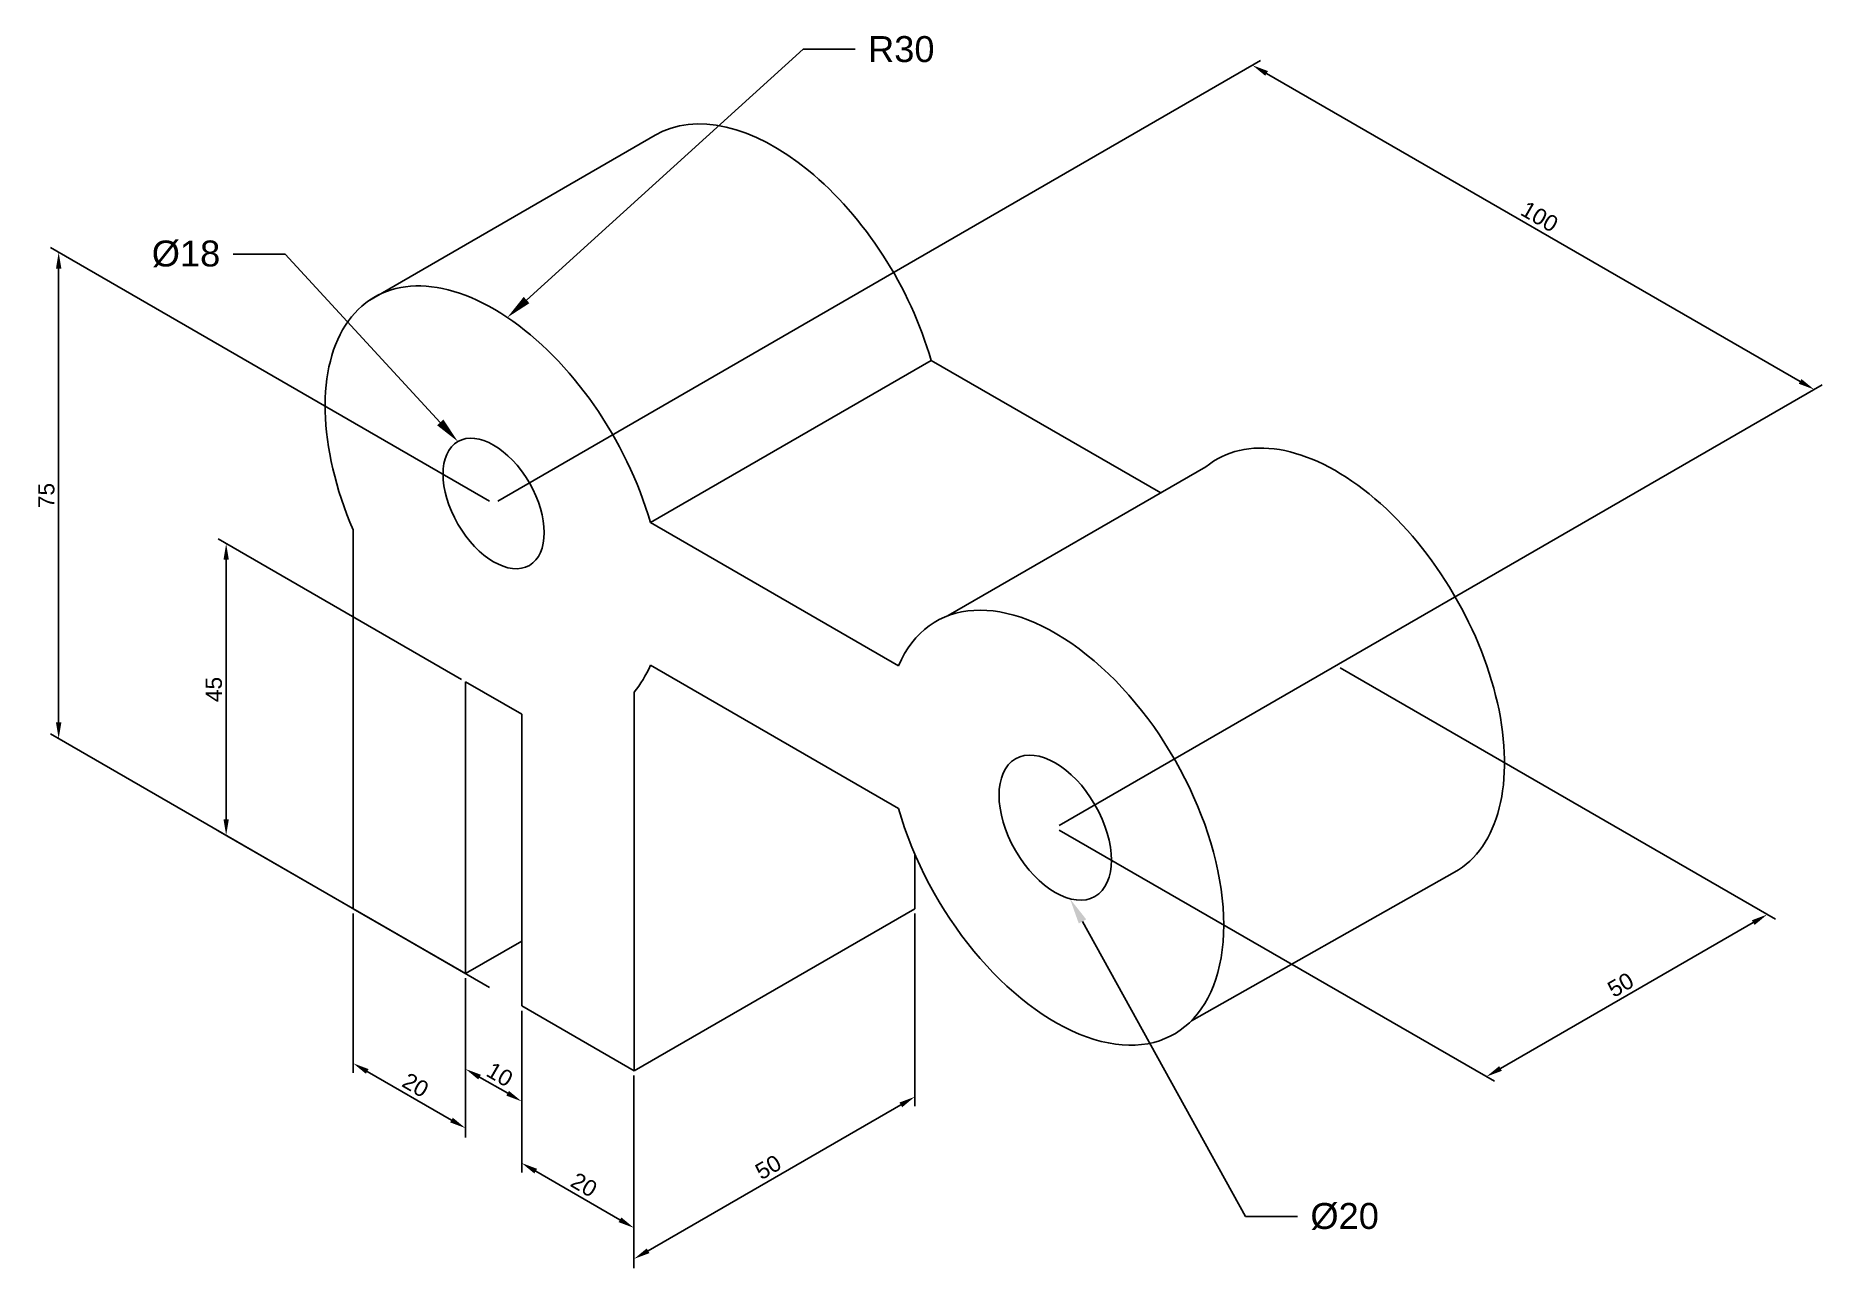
# Model space of a CAD drawing. Header units: millimetres. Extents: x 1554 to 1829, y 609 to 799.
import ezdxf
from ezdxf import colors
from ezdxf.entities.mleader import LeaderData, LeaderLine
from ezdxf.math import Vec2, Vec3

# ---------------------------------------------------------------- set-up
doc = ezdxf.new("R2010")
doc.units = ezdxf.units.MM
doc.styles.get("Standard").update_dxf_attribs({"font": 'arial.ttf'})
doc.dimstyles.new('ISO-25', dxfattribs={"dimtxt": 2.5, "dimasz": 2.5, "dimexe": 1.25, "dimexo": 0.625, "dimtad": 1, "dimtxsty": 'Standard', "dimcen": 2.5, "dimadec": 0, "dimazin": 0, "dimtfac": 1, "dimtmove": 0, "dimatfit": 3, "dimfxl": 1, "dimarcsym": 0})

# ---------------------------------------------------------------- blocks, each defined once
blk = doc.blocks.new('*D11')
at = {"color": 0, "lineweight": -2, "transparency": 16777216}
for p, q in [((1602.66, 663.99), (1602.66, 639.42)), ((1619.98, 653.99), (1619.98, 629.42)), ((1604.83, 639.62), (1617.82, 632.12))]:
    blk.add_line(p, q, dxfattribs=at)
at = {"color": 0, "transparency": 16777216}
for points in [[(1605.03, 639.98), (1604.62, 639.26), (1602.66, 640.87)], [(1618.02, 632.48), (1617.61, 631.76), (1619.98, 630.87)]]:
    blk.add_solid(points, dxfattribs=at)
at = {"layer": 'Defpoints', "color": 0, "transparency": 16777216}
for p in [(1602.66, 664.71), (1619.98, 654.71), (1619.98, 630.87)]:
    blk.add_point(p, dxfattribs=at)
at = {"color": 0, "transparency": 16777216, "insert": (1612.27, 637.51), "char_height": 2.5, "attachment_point": 5, "rotation": 330}
blk.add_mtext('20', dxfattribs=at)
blk = doc.blocks.new('*D12')
at = {"color": 0, "lineweight": -2, "transparency": 16777216}
for p, q in [((1628.64, 648.99), (1628.64, 624.04)), ((1645.96, 638.99), (1645.96, 614.04)), ((1630.81, 624.24), (1643.8, 616.74))]:
    blk.add_line(p, q, dxfattribs=at)
at = {"color": 0, "transparency": 16777216}
for points in [[(1631.01, 624.6), (1630.6, 623.88), (1628.64, 625.49)], [(1644.01, 617.1), (1643.59, 616.38), (1645.96, 615.49)]]:
    blk.add_solid(points, dxfattribs=at)
at = {"layer": 'Defpoints', "color": 0, "transparency": 16777216}
for p in [(1628.64, 649.71), (1645.96, 639.71), (1645.96, 615.49)]:
    blk.add_point(p, dxfattribs=at)
at = {"color": 0, "transparency": 16777216, "insert": (1638.25, 622.13), "char_height": 2.5, "attachment_point": 5, "rotation": 330}
blk.add_mtext('20', dxfattribs=at)
blk = doc.blocks.new('*D10')
at = {"color": 0, "lineweight": -2, "transparency": 16777216}
for p, q in [((1619.98, 653.99), (1619.98, 638.55)), ((1628.64, 648.99), (1628.64, 633.55)), ((1626.48, 636.25), (1622.15, 638.75))]:
    blk.add_line(p, q, dxfattribs=at)
at = {"color": 0, "transparency": 16777216}
for points in [[(1622.35, 639.11), (1621.94, 638.39), (1619.98, 640)], [(1626.68, 636.61), (1626.27, 635.89), (1628.64, 635)]]:
    blk.add_solid(points, dxfattribs=at)
at = {"layer": 'Defpoints', "color": 0, "transparency": 16777216}
for p in [(1619.98, 654.71), (1628.64, 649.71), (1619.98, 640)]:
    blk.add_point(p, dxfattribs=at)
at = {"color": 0, "transparency": 16777216, "insert": (1625.26, 639.14), "char_height": 2.5, "attachment_point": 5, "rotation": 330}
blk.add_mtext('10', dxfattribs=at)
blk = doc.blocks.new('*D13')
at = {"color": 0, "lineweight": -2, "transparency": 16777216}
for p, q in [((1689.26, 663.99), (1689.26, 634.26)), ((1645.96, 638.99), (1645.96, 609.26)), ((1648.13, 611.96), (1687.1, 634.46))]:
    blk.add_line(p, q, dxfattribs=at)
at = {"color": 0, "transparency": 16777216}
for points in [[(1686.89, 634.82), (1687.31, 634.1), (1689.26, 635.71)], [(1647.92, 612.32), (1648.34, 611.6), (1645.96, 610.71)]]:
    blk.add_solid(points, dxfattribs=at)
at = {"layer": 'Defpoints', "color": 0, "transparency": 16777216}
for p in [(1689.26, 664.71), (1645.96, 639.71), (1689.26, 635.71)]:
    blk.add_point(p, dxfattribs=at)
at = {"color": 0, "transparency": 16777216, "insert": (1666.66, 624.85), "char_height": 2.5, "attachment_point": 5, "rotation": 30}
blk.add_mtext('50', dxfattribs=at)
blk = doc.blocks.new('*D14')
at = {"color": 0, "lineweight": -2, "transparency": 16777216}
for p, q in [((1619.36, 700.07), (1581.82, 721.74)), ((1583.07, 718.52), (1583.07, 678.52)), ((1619.36, 655.07), (1581.82, 676.74))]:
    blk.add_line(p, q, dxfattribs=at)
at = {"color": 0, "transparency": 16777216}
for points in [[(1582.66, 718.52), (1583.49, 718.52), (1583.07, 721.02)], [(1582.66, 678.52), (1583.49, 678.52), (1583.07, 676.02)]]:
    blk.add_solid(points, dxfattribs=at)
at = {"layer": 'Defpoints', "color": 0, "transparency": 16777216}
for p in [(1619.98, 699.71), (1583.07, 676.02), (1619.98, 654.71)]:
    blk.add_point(p, dxfattribs=at)
at = {"color": 0, "transparency": 16777216, "insert": (1581.18, 698.52), "char_height": 2.5, "attachment_point": 5, "rotation": 90}
blk.add_mtext('45', dxfattribs=at)
blk = doc.blocks.new('*D15')
at = {"color": 0, "lineweight": -2, "transparency": 16777216}
for p, q in [((1623.69, 727.57), (1555.99, 766.66)), ((1557.24, 763.43), (1557.24, 693.43)), ((1623.69, 652.57), (1555.99, 691.66))]:
    blk.add_line(p, q, dxfattribs=at)
at = {"color": 0, "transparency": 16777216}
for points in [[(1556.83, 763.43), (1557.66, 763.43), (1557.24, 765.93)], [(1556.83, 693.43), (1557.66, 693.43), (1557.24, 690.93)]]:
    blk.add_solid(points, dxfattribs=at)
at = {"layer": 'Defpoints', "color": 0, "transparency": 16777216}
for p in [(1624.31, 727.21), (1557.24, 690.93), (1624.31, 652.21)]:
    blk.add_point(p, dxfattribs=at)
at = {"color": 0, "transparency": 16777216, "insert": (1555.35, 728.43), "char_height": 2.5, "attachment_point": 5, "rotation": 90}
blk.add_mtext('75', dxfattribs=at)
blk = doc.blocks.new('*D16')
at = {"color": 0, "lineweight": -2, "transparency": 16777216}
for p, q in [((1624.94, 727.57), (1742.59, 795.5)), ((1743.51, 793.53), (1825.78, 746.03)), ((1711.54, 677.57), (1829.2, 745.5))]:
    blk.add_line(p, q, dxfattribs=at)
at = {"color": 0, "transparency": 16777216}
for points in [[(1743.72, 793.89), (1743.3, 793.17), (1741.34, 794.78)], [(1825.99, 746.39), (1825.57, 745.67), (1827.95, 744.78)]]:
    blk.add_solid(points, dxfattribs=at)
at = {"layer": 'Defpoints', "color": 0, "transparency": 16777216}
for p in [(1827.95, 744.78), (1624.31, 727.21), (1710.91, 677.21)]:
    blk.add_point(p, dxfattribs=at)
at = {"color": 0, "transparency": 16777216, "insert": (1785.6, 771.43), "char_height": 2.5, "attachment_point": 5, "rotation": 330}
blk.add_mtext('100', dxfattribs=at)
blk = doc.blocks.new('*D17')
at = {"color": 0, "lineweight": -2, "transparency": 16777216}
for p, q in [((1754.84, 701.85), (1821.96, 663.1)), ((1711.54, 676.85), (1778.66, 638.1)), ((1779.58, 640.07), (1818.55, 662.57))]:
    blk.add_line(p, q, dxfattribs=at)
at = {"color": 0, "transparency": 16777216}
for points in [[(1818.34, 662.93), (1818.76, 662.21), (1820.71, 663.82)], [(1779.37, 640.43), (1779.79, 639.71), (1777.41, 638.82)]]:
    blk.add_solid(points, dxfattribs=at)
at = {"layer": 'Defpoints', "color": 0, "transparency": 16777216}
for p in [(1754.22, 702.21), (1710.91, 677.21), (1820.71, 663.82)]:
    blk.add_point(p, dxfattribs=at)
at = {"color": 0, "transparency": 16777216, "insert": (1798.11, 652.97), "char_height": 2.5, "attachment_point": 5, "rotation": 30}
blk.add_mtext('50', dxfattribs=at)

msp = doc.modelspace()

# ---------------------------------------------------------------- linework, layer by layer
for p, q in [((1604.86, 758.33), (1649.227, 784.024)), ((1648.483, 724.257), (1691.784, 749.257)), ((1727.176, 728.823), (1691.784, 749.257)), ((1694.432, 709.918), (1734.132, 732.839)), ((1602.661, 723.129), (1602.661, 664.712)), ((1648.483, 724.257), (1686.743, 702.167)), ((1686.743, 680.167), (1648.483, 702.257)), ((1619.981, 654.712), (1619.981, 699.712)), ((1619.981, 699.712), (1628.641, 694.712)), ((1645.962, 639.712), (1645.962, 698.129)), ((1628.641, 694.712), (1628.641, 649.712)), ((1689.263, 664.712), (1689.263, 673.129)), ((1731.916, 647.427), (1772.485, 670.334)), ((1602.661, 664.712), (1619.981, 654.712)), ((1645.962, 639.712), (1689.263, 664.712)), ((1619.981, 654.712), (1628.641, 659.712)), ((1628.641, 649.712), (1645.962, 639.712))]:
    msp.add_line(p, q)
for centre, start_param, end_param in [((1667.613, 752.212), 1.1608218, 3.1423542), ((1624.311, 727.212), 7.4440071, 10.7958617), ((1754.215, 702.212), 6.2776622, 9.522954), ((1710.914, 677.212), 4.3024144, 9.8347525), ((1624.311, 727.212), 6.4828979, 6.6931599)]:
    msp.add_ellipse(centre, major_axis=(18.371, -31.82), ratio=0.5773503, start_param=start_param, end_param=end_param)
for centre, major_axis in [((1624.311, 727.212), (5.511, -9.546)), ((1710.914, 677.212), (6.124, -10.607))]:
    msp.add_ellipse(centre, major_axis=major_axis, ratio=0.5773503)

# ---------------------------------------------------------------- dimensions: what is measured, and where the dimension line sits
for p1, p2, distance, picture, middle in [((1624.311, 727.212), (1710.914, 677.212), 117.032, '*D16', (1785.596, 771.428)), ((1710.914, 677.212), (1754.215, 702.212), -66.499, '*D17', (1798.112, 652.966)), ((1602.661, 664.712), (1619.981, 654.712), -20.65, '*D11', (1612.272, 637.514)), ((1645.962, 639.712), (1689.263, 664.712), -25.118, '*D13', (1666.662, 624.855)), ((1628.641, 649.712), (1619.981, 654.712), 12.743, '*D10', (1625.262, 639.144)), ((1628.641, 649.712), (1645.962, 639.712), -20.98, '*D12', (1638.252, 622.133))]:
    dim = msp.add_aligned_dim(p1=p1, p2=p2, distance=distance, dimstyle='ISO-25')
    dim.commit()
    dim.dimension.update_dxf_attribs({"geometry": picture, "text_midpoint": middle})
for base, p1, p2, picture, middle in [((1557.242, 690.934), (1624.311, 727.212), (1624.311, 652.212), '*D15', (1555.346, 728.434)), ((1583.072, 676.021), (1619.981, 699.712), (1619.981, 654.712), '*D14', (1581.176, 698.521))]:
    dim = msp.add_linear_dim(base=base, p1=p1, p2=p2, angle=90, dimstyle='ISO-25')
    dim.commit()
    dim.dimension.update_dxf_attribs({"geometry": picture, "text_midpoint": middle})

# ---------------------------------------------------------------- leaders
ml = msp.add_multileader_mtext('Standard')
ml.set_content('R30', color=256)
ml.set_leader_properties()
ml.build(insert=Vec2(0, 0))
ctx = ml.context
ctx.base_point, ctx.plane_origin = Vec3(1680.055, 797.243), Vec3(1626.43, 755.889)
notes = []
notes.append((ctx, [(0, (1, 1, 0), (1672.055, 797.243), (1, 0), 8, [(0, [(1626.43, 755.889)], 0, [])])]))
ctx.mtext.insert, ctx.mtext.flow_direction = Vec3(1682.055, 799.279), 5
ml = msp.add_multileader_mtext('Standard')
ml.set_content('Ø18', color=256)
ml.set_leader_properties()
ml.build(insert=Vec2(0, 0))
ctx = ml.context
ctx.base_point, ctx.plane_origin = Vec3(1570.072, 765.676), Vec3(1618.8, 736.758)
ctx.text_align_type = 2
notes.append((ctx, [(0, (1, 1, 0), (1592.162, 765.676), (-1, 0), 8, [(0, [(1618.8, 736.758)], 0, [])])]))
ctx.mtext.insert, ctx.mtext.alignment, ctx.mtext.flow_direction = Vec3(1582.162, 767.756), 3, 5
ml = msp.add_multileader_mtext('Standard')
ml.set_content('Ø20', color=256)
ml.set_leader_properties()
ml.build(insert=Vec2(0, 0))
ctx = ml.context
ctx.base_point, ctx.plane_origin = Vec3(1748.267, 617.247), Vec3(1713.187, 666.25)
notes.append((ctx, [(0, (1, 1, 0), (1740.267, 617.247), (1, 0), 8, [(0, [(1713.187, 666.25)], 0, [])])]))
ctx.mtext.insert, ctx.mtext.flow_direction = Vec3(1750.267, 619.328), 5
for ctx, leaders in notes:
    for number, flags, end, landing, length, lines in leaders:
        leader = LeaderData()
        leader.index, (leader.has_last_leader_line, leader.has_dogleg_vector, leader.attachment_direction) = number, flags
        leader.last_leader_point, leader.dogleg_vector, leader.dogleg_length = Vec3(end), Vec3(landing), length
        for number, points, colour, breaks in lines:
            line = LeaderLine()
            line.index, line.vertices, line.color, line.breaks = number, Vec3.list(points), colors.encode_raw_color(colour), breaks
            leader.lines.append(line)
        ctx.leaders.append(leader)

doc.saveas('drawing.dxf')
